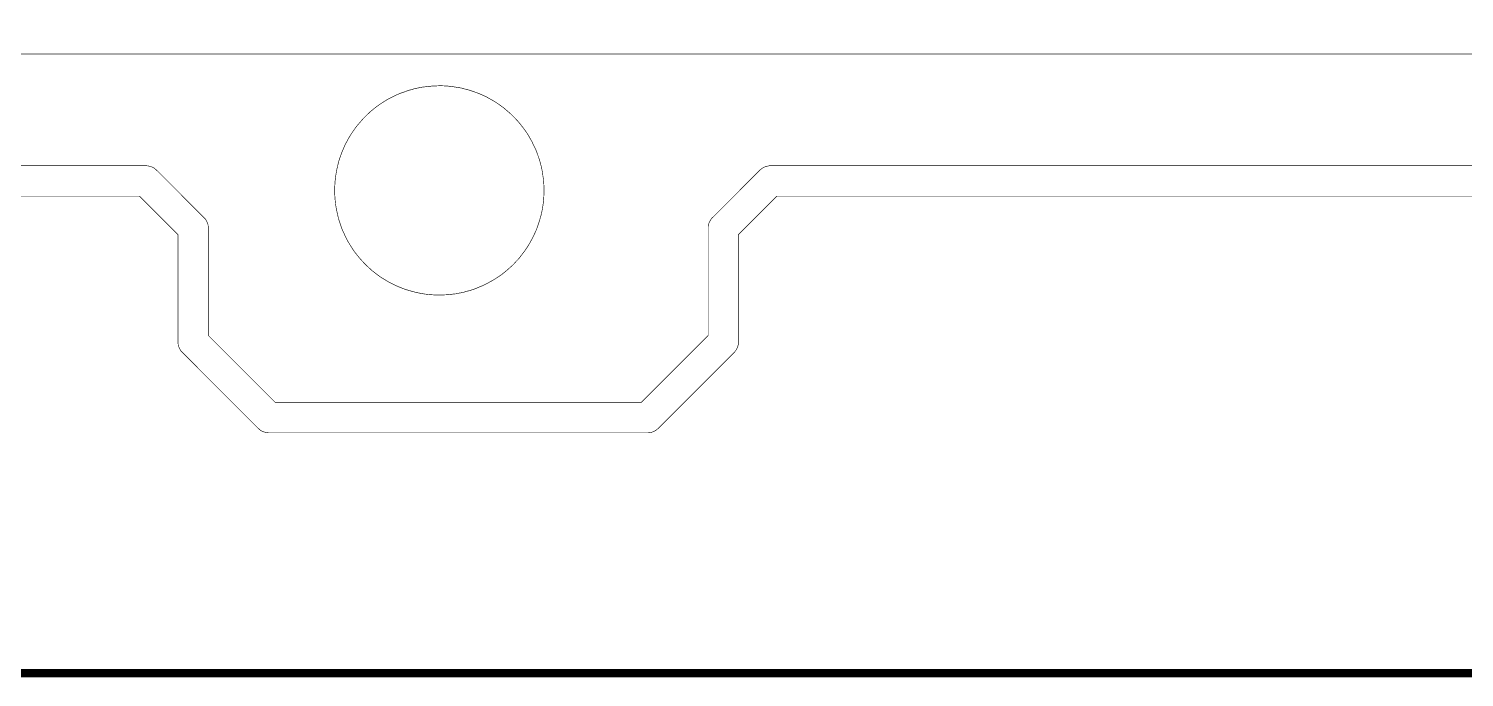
# Model space of a CAD drawing. Extents: x 0 to 3.15, y 0 to 4.33.
# Drawn here: x 1.642 to 2.59, y -0.003 to 0.426 of the extents above; entities that cross this region are included whole.
import ezdxf

# ---------------------------------------------------------------- set-up
doc = ezdxf.new("R2010")
doc.units = 0
doc.layers.add('Board_Outline', color=13, linetype='CONTINUOUS')
doc.layers.add('Edge_Top', color=16, linetype='CONTINUOUS')

msp = doc.modelspace()

# ---------------------------------------------------------------- linework, layer by layer
at = {"layer": 'Board_Outline', "linetype": 'CONTINUOUS', "const_width": 0.0055}
msp.add_lwpolyline([(0, 0), (3.1496, 0), (3.1496, 4.3307), (0, 4.3307), (0, 0)], dxfattribs=at)
at = {"layer": 'Edge_Top', "linetype": 'CONTINUOUS', "const_width": 0.0004}
for points in [[(3.0086, 0.4088), (1.1489, 0.4088)], [(1.9818, 0.3185), (1.9818, 0.3167), (1.9817, 0.3148), (1.9816, 0.313), (1.9814, 0.3112), (1.9812, 0.3094), (1.9809, 0.3075), (1.9806, 0.3057), (1.9802, 0.3039), (1.9798, 0.3022), (1.9793, 0.3004), (1.9788, 0.2986), (1.9782, 0.2969), (1.9776, 0.2951), (1.977, 0.2934), (1.9763, 0.2917), (1.9755, 0.29), (1.9747, 0.2884), (1.9739, 0.2867), (1.973, 0.2851), (1.9721, 0.2835), (1.9712, 0.282), (1.9702, 0.2804), (1.9691, 0.2789), (1.968, 0.2774), (1.9669, 0.276), (1.9658, 0.2745), (1.9646, 0.2731), (1.9633, 0.2718), (1.9621, 0.2704), (1.9608, 0.2691), (1.9594, 0.2679), (1.9581, 0.2667), (1.9567, 0.2655), (1.9552, 0.2643), (1.9538, 0.2632), (1.9523, 0.2621), (1.9507, 0.2611), (1.9492, 0.2601), (1.9476, 0.2592), (1.946, 0.2583), (1.9444, 0.2574), (1.9428, 0.2566), (1.9411, 0.2558), (1.9394, 0.2551), (1.9377, 0.2544), (1.936, 0.2537), (1.9343, 0.2531), (1.9325, 0.2526), (1.9307, 0.2521), (1.929, 0.2516), (1.9272, 0.2512), (1.9254, 0.2509), (1.9236, 0.2505), (1.9217, 0.2503), (1.9199, 0.2501), (1.9181, 0.2499), (1.9162, 0.2498), (1.9144, 0.2497), (1.9126, 0.2497), (1.9107, 0.2497), (1.9089, 0.2498), (1.9071, 0.2499), (1.9052, 0.2501), (1.9034, 0.2503), (1.9016, 0.2506), (1.8998, 0.2509), (1.898, 0.2513), (1.8962, 0.2517), (1.8944, 0.2522), (1.8927, 0.2527), (1.8909, 0.2532), (1.8892, 0.2538), (1.8874, 0.2545), (1.8857, 0.2552), (1.8841, 0.2559), (1.8824, 0.2567), (1.8808, 0.2575), (1.8791, 0.2584), (1.8776, 0.2593), (1.876, 0.2603), (1.8744, 0.2612), (1.8729, 0.2623), (1.8714, 0.2634), (1.87, 0.2645), (1.8685, 0.2656), (1.8672, 0.2668), (1.8658, 0.2681), (1.8645, 0.2693), (1.8632, 0.2706), (1.8619, 0.272), (1.8607, 0.2733), (1.8595, 0.2747), (1.8583, 0.2762), (1.8572, 0.2776), (1.8561, 0.2791), (1.8551, 0.2806), (1.8541, 0.2822), (1.8532, 0.2837), (1.8522, 0.2853), (1.8514, 0.287), (1.8505, 0.2886), (1.8498, 0.2903), (1.849, 0.2919), (1.8483, 0.2936), (1.8477, 0.2954), (1.8471, 0.2971), (1.8465, 0.2989), (1.846, 0.3006), (1.8456, 0.3024), (1.8452, 0.3042), (1.8448, 0.306), (1.8445, 0.3078), (1.8442, 0.3096), (1.844, 0.3114), (1.8438, 0.3133), (1.8437, 0.3151), (1.8436, 0.3169), (1.8436, 0.3188), (1.8436, 0.3206), (1.8437, 0.3224), (1.8438, 0.3243), (1.844, 0.3261), (1.8442, 0.3279), (1.8445, 0.3298), (1.8448, 0.3316), (1.8452, 0.3334), (1.8456, 0.3352), (1.846, 0.3369), (1.8465, 0.3387), (1.8471, 0.3405), (1.8477, 0.3422), (1.8483, 0.3439), (1.849, 0.3456), (1.8498, 0.3473), (1.8505, 0.349), (1.8514, 0.3506), (1.8522, 0.3522), (1.8531, 0.3538), (1.8541, 0.3554), (1.8551, 0.3569), (1.8561, 0.3584), (1.8572, 0.3599), (1.8583, 0.3614), (1.8595, 0.3628), (1.8607, 0.3642), (1.8619, 0.3656), (1.8631, 0.3669), (1.8644, 0.3682), (1.8658, 0.3695), (1.8671, 0.3707), (1.8685, 0.3719), (1.87, 0.3731), (1.8714, 0.3742), (1.8729, 0.3753), (1.8744, 0.3763), (1.876, 0.3773), (1.8775, 0.3783), (1.8791, 0.3792), (1.8808, 0.38), (1.8824, 0.3809), (1.8841, 0.3817), (1.8857, 0.3824), (1.8874, 0.3831), (1.8892, 0.3837), (1.8909, 0.3843), (1.8926, 0.3849), (1.8944, 0.3854), (1.8962, 0.3859), (1.898, 0.3863), (1.8998, 0.3867), (1.9016, 0.387), (1.9034, 0.3872), (1.9052, 0.3875), (1.9071, 0.3876), (1.9089, 0.3878), (1.9107, 0.3878), (1.9126, 0.3879), (1.9144, 0.3879), (1.9162, 0.3878), (1.9181, 0.3877), (1.9199, 0.3875), (1.9217, 0.3873), (1.9235, 0.387), (1.9253, 0.3867), (1.9272, 0.3864), (1.9289, 0.3859), (1.9307, 0.3855), (1.9325, 0.385), (1.9342, 0.3844), (1.936, 0.3838), (1.9377, 0.3832), (1.9394, 0.3825), (1.9411, 0.3818), (1.9428, 0.381), (1.9444, 0.3802), (1.946, 0.3793), (1.9476, 0.3784), (1.9492, 0.3775), (1.9507, 0.3765), (1.9523, 0.3754), (1.9537, 0.3744), (1.9552, 0.3733), (1.9566, 0.3721), (1.958, 0.3709), (1.9594, 0.3697), (1.9608, 0.3684), (1.9621, 0.3671), (1.9633, 0.3658), (1.9646, 0.3644), (1.9658, 0.363), (1.9669, 0.3616), (1.968, 0.3602), (1.9691, 0.3587), (1.9702, 0.3572), (1.9712, 0.3556), (1.9721, 0.3541), (1.973, 0.3525), (1.9739, 0.3509), (1.9747, 0.3492), (1.9755, 0.3476), (1.9763, 0.3459), (1.977, 0.3442), (1.9776, 0.3425), (1.9782, 0.3407), (1.9788, 0.339), (1.9793, 0.3372), (1.9798, 0.3354), (1.9802, 0.3336), (1.9806, 0.3318), (1.9809, 0.33), (1.9811, 0.3282), (1.9814, 0.3264), (1.9816, 0.3246), (1.9817, 0.3227), (1.9818, 0.3209), (1.9818, 0.3191), (1.9818, 0.3185)], [(0.8443, 0.3351), (1.7192, 0.3351), (1.72, 0.335), (1.7207, 0.3349), (1.7215, 0.3347), (1.7223, 0.3345), (1.723, 0.3342), (1.7237, 0.3339), (1.7244, 0.3335), (1.725, 0.333), (1.7256, 0.3325), (1.7262, 0.3319), (1.7264, 0.3318), (1.7574, 0.3007), (1.758, 0.3001), (1.7584, 0.2995), (1.7589, 0.2988), (1.7592, 0.2981), (1.7595, 0.2974), (1.7598, 0.2966), (1.76, 0.2959), (1.7601, 0.2951), (1.7602, 0.2943), (1.7602, 0.2935), (1.7602, 0.2933), (1.7602, 0.2229), (1.7602, 0.2229), (1.8043, 0.1788), (1.8046, 0.1788), (2.0461, 0.1788), (2.0461, 0.1788), (2.0902, 0.2229), (2.0902, 0.2232), (2.0902, 0.294), (2.0902, 0.2948), (2.0903, 0.2956), (2.0905, 0.2964), (2.0907, 0.2971), (2.091, 0.2979), (2.0914, 0.2986), (2.0918, 0.2992), (2.0922, 0.2999), (2.0927, 0.3005), (2.0933, 0.3011), (2.0935, 0.3012), (2.1245, 0.3323), (2.1251, 0.3328), (2.1258, 0.3333), (2.1264, 0.3337), (2.1271, 0.3341), (2.1279, 0.3344), (2.1286, 0.3347), (2.1294, 0.3348), (2.1301, 0.335), (2.1309, 0.3351), (2.1317, 0.3351), (2.132, 0.3351), (2.9193, 0.3351)], [(2.9146, 0.315), (2.1356, 0.315), (2.1354, 0.3148), (2.1102, 0.2896), (2.1102, 0.2888), (2.1102, 0.2185), (2.1102, 0.2177), (2.1101, 0.2169), (2.1099, 0.2162), (2.1097, 0.2154), (2.1094, 0.2147), (2.109, 0.214), (2.1086, 0.2133), (2.1082, 0.2127), (2.1077, 0.2121), (2.1071, 0.2115), (2.1069, 0.2113), (2.0571, 0.1615), (2.0565, 0.161), (2.0559, 0.1605), (2.0552, 0.1601), (2.0545, 0.1597), (2.0538, 0.1594), (2.0531, 0.1591), (2.0523, 0.1589), (2.0515, 0.1588), (2.0507, 0.1587), (2.0499, 0.1587), (2.0497, 0.1587), (1.7999, 0.1587), (1.7991, 0.1588), (1.7983, 0.1589), (1.7976, 0.1591), (1.7968, 0.1593), (1.7961, 0.1596), (1.7954, 0.1599), (1.7947, 0.1603), (1.7941, 0.1608), (1.7935, 0.1613), (1.7929, 0.1618), (1.7927, 0.162), (1.7429, 0.2119), (1.7424, 0.2124), (1.7419, 0.2131), (1.7415, 0.2137), (1.7411, 0.2144), (1.7408, 0.2152), (1.7405, 0.2159), (1.7403, 0.2167), (1.7402, 0.2174), (1.7401, 0.2182), (1.7401, 0.219), (1.7401, 0.2193), (1.7401, 0.2896), (1.7401, 0.2896), (1.7147, 0.315), (1.7139, 0.315), (0.848, 0.315)]]:
    msp.add_lwpolyline(points, dxfattribs=at)

doc.saveas('drawing.dxf')
